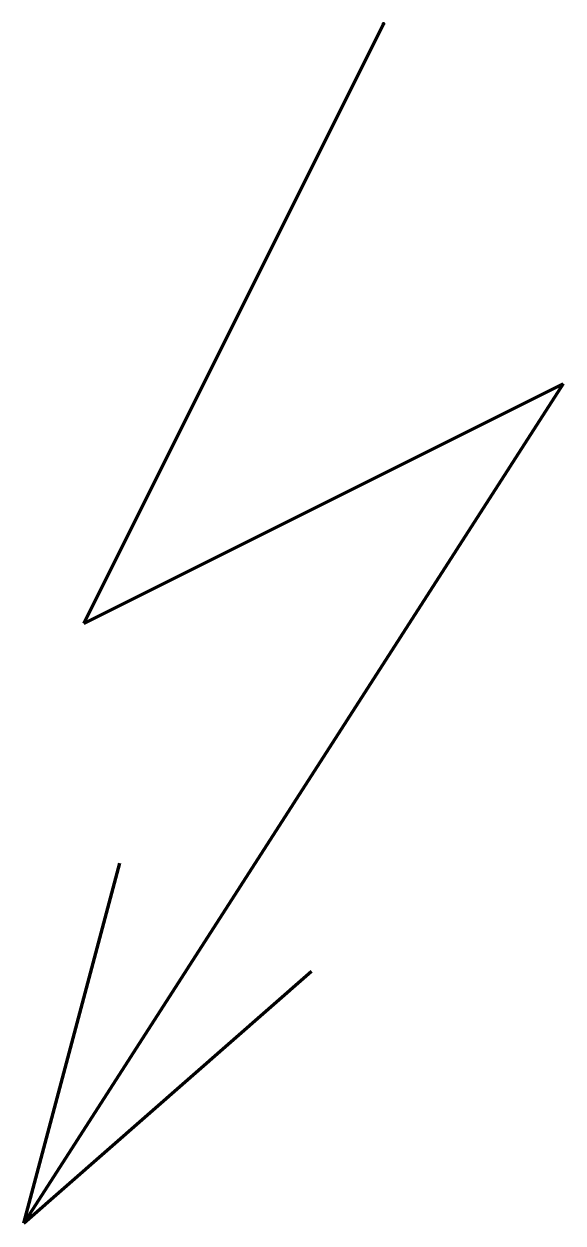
# Model space of a CAD drawing. Header units: millimetres. Extents: x -3 to 1.5, y -10 to 0.
import ezdxf

# ---------------------------------------------------------------- set-up
doc = ezdxf.new("R2010")
doc.units = ezdxf.units.MM
doc.layers.get('0').update_dxf_attribs({"linetype": 'CONTINUOUS', "lineweight": 0})

msp = doc.modelspace()

# ---------------------------------------------------------------- linework, layer by layer
at = {"color": 7, "linetype": 'CONTINUOUS', "lineweight": 70}
for p, q in [((0, 0), (-2.5, -5)), ((1.5, -3), (-3, -10)), ((-2.5, -5), (1.5, -3)), ((-3, -10), (-2.2, -7)), ((-3, -10), (-0.6, -7.9))]:
    msp.add_line(p, q, dxfattribs=at)
msp.add_point((0, 0), dxfattribs=at)

doc.saveas('drawing.dxf')
